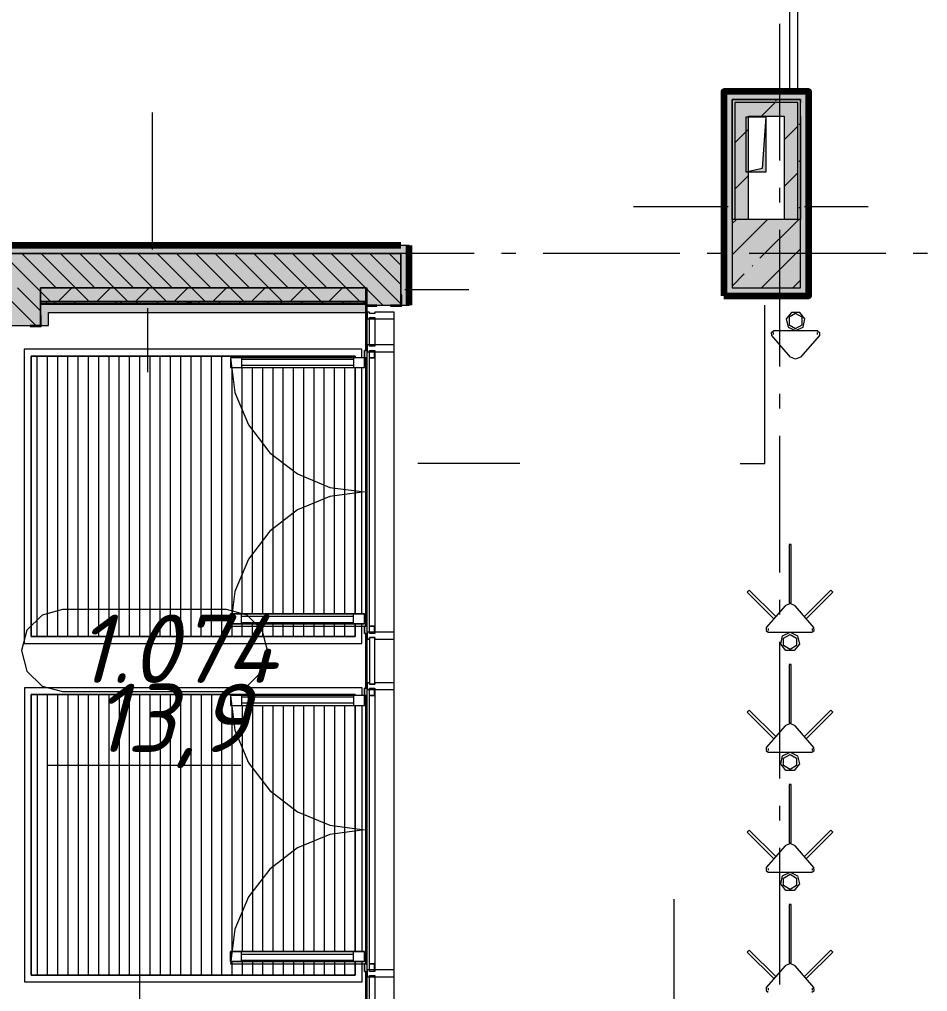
# Model space of a CAD drawing. Header units: millimetres. Extents: x -537608 to 253996, y -217170 to 186033.
# Drawn here: x -365889 to -359247, y -182995 to -175888 of the extents above; entities that cross this region are included whole.
import ezdxf

# ---------------------------------------------------------------- set-up
doc = ezdxf.new("R2010")
doc.units = ezdxf.units.MM
doc.layers.add('16) Лак 1.6м', color=160, linetype='Continuous', lineweight=90)
doc.layers.add('PDF _Геометрия', color=7, linetype='Continuous')
doc.layers.add('PDF _Текст', color=7, linetype='Continuous')
doc.layers.add('PDF _Сплошная заливка', color=7, linetype='Continuous', true_color=0xffffff)
doc.styles.add('PDF ISOCPEUR Italic', font='isocpeui.ttf')

msp = doc.modelspace()

# ---------------------------------------------------------------- hatches: boundary and pattern name
at = {"layer": 'PDF _Сплошная заливка', "true_color": 0x56bc34, "transparency": 33554559}
for points in [[(-360176.2013, -177849.6447), (-360116.2027, -177849.6447), (-360116.2027, -176414.6444), (-360176.2013, -176414.6444), (-360176.2013, -177349.6446)], [(-363349.2001, -177599.6436), (-363099.199, -177599.6436), (-363099.199, -177539.645), (-367726.2002, -177539.645), (-367726.2002, -177599.6436), (-363436.7393, -177599.6436)], [(-360176.2013, -177909.6453), (-360116.2027, -177909.6453), (-360116.2027, -177849.6447), (-360676.2034, -177849.6447), (-360676.2034, -177909.6453)], [(-363356.2016, -178029.6446), (-363356.2016, -177969.6439), (-365736.2069, -177969.6439), (-365736.2069, -178029.6446), (-363436.7393, -178029.6446)]]:
    msp.add_hatch(color=85, dxfattribs=at).paths.add_polyline_path(points)
at = {"layer": 'PDF _Сплошная заливка', "transparency": 33554559}
for points in [[(-360676.2034, -177349.6446), (-360656.1982, -177349.6446), (-360656.1982, -176474.645), (-360676.2034, -176474.645), (-360676.2034, -176804.7813)], [(-360196.1979, -176494.6438), (-360176.2013, -176494.6438), (-360176.2013, -176474.645), (-360656.1982, -176474.645), (-360656.1982, -176494.6438), (-360556.1977, -176494.6438)], [(-360576.203, -177349.6446), (-360556.1977, -177349.6446), (-360556.1977, -177002.1448), (-360576.203, -177002.1448), (-360556.1977, -176997.6537), (-360556.1977, -176494.6438), (-360656.1982, -176494.6438), (-360656.1982, -177349.6446)], [(-360296.1984, -176594.6443), (-360196.1979, -176594.6443), (-360196.1979, -176494.6438), (-360556.1977, -176494.6438), (-360556.1977, -176594.6443)], [(-360196.1979, -177349.6446), (-360176.2013, -177349.6446), (-360176.2013, -176494.6438), (-360196.1979, -176494.6438), (-360196.1979, -176804.7813)], [(-363436.7393, -177849.6447), (-363349.2001, -177849.6447), (-363349.2001, -177599.6436), (-367726.2002, -177599.6436), (-367726.2002, -177849.6447), (-365123.2779, -177849.6447)], [(-365986.1994, -178126.6438), (-365736.2069, -178126.6438), (-365736.2069, -177849.6447), (-365986.1994, -177849.6447), (-365986.1994, -177874.6405)], [(-363356.2016, -177949.6451), (-363356.2016, -177849.6447), (-365736.2069, -177849.6447), (-365736.2069, -177949.6451), (-363436.7393, -177949.6451)], [(-363356.2016, -177961.6435), (-363356.2016, -177949.6451), (-365736.2069, -177949.6451), (-365736.2069, -177961.6435), (-363436.7393, -177961.6435)]]:
    msp.add_hatch(color=256, dxfattribs=at).paths.add_polyline_path(points)

# ---------------------------------------------------------------- linework, layer by layer
at = {"layer": '16) Лак 1.6м'}
for p, q in [((-363099.199, -177539.645), (-367666.2017, -177539.645)), ((-363039.2005, -177977.6442), (-363039.2005, -177539.645))]:
    msp.add_line(p, q, dxfattribs=at)
msp.add_lwpolyline([(-360736.202, -177909.6453), (-360116.2027, -177909.6453), (-360116.2027, -176414.6444), (-360736.202, -176414.6444)], close=True, dxfattribs=at)
at = {"layer": 'PDF _Геометрия', "lineweight": 9}
for p, q in [((-360255.275, -174929.6185), (-360255.275, -176414.6444)), ((-360196.1979, -176414.6444), (-360196.1979, -174929.6185)), ((-360676.2034, -176414.6444), (-360736.202, -176414.6444)), ((-360736.202, -176414.6444), (-360736.202, -177909.6453)), ((-360176.2013, -176414.6444), (-360676.2034, -176414.6444)), ((-360116.2027, -176414.6444), (-360176.2013, -176414.6444)), ((-360116.2027, -177849.6447), (-360116.2027, -176414.6444)), ((-360656.1982, -176474.645), (-360676.2034, -176474.645)), ((-360676.2034, -176474.645), (-360676.2034, -177349.6446)), ((-360676.2034, -177349.6446), (-360676.2034, -176474.645)), ((-360676.2034, -176474.645), (-360176.2013, -176474.645)), ((-360556.1977, -176474.645), (-360656.1982, -176474.645)), ((-360556.1977, -176494.6438), (-360656.1982, -176494.6438)), ((-360656.1982, -176494.6438), (-360656.1982, -177349.6446)), ((-360176.2013, -176474.645), (-360556.1977, -176474.645)), ((-360196.1979, -176494.6438), (-360556.1977, -176494.6438)), ((-360461.2955, -176594.6443), (-360361.2951, -176494.6438)), ((-360196.1979, -176594.6443), (-360196.1979, -176494.6438)), ((-360176.2013, -176494.6438), (-360176.2013, -176474.645)), ((-360176.2013, -176474.645), (-360176.2013, -176494.6438)), ((-360176.2013, -176594.6443), (-360176.2013, -176494.6438)), ((-364915.1475, -177569.6443), (-364915.1475, -176569.6441)), ((-360556.1977, -176997.6537), (-360556.1977, -176594.6443)), ((-360556.1977, -176594.6443), (-360296.1984, -176594.6443)), ((-360296.1984, -176594.6443), (-360296.1984, -177349.6446)), ((-360196.1979, -177349.6446), (-360196.1979, -176594.6443)), ((-360176.2013, -176594.6443), (-360176.2013, -177349.6446)), ((-360176.2013, -177349.6446), (-360176.2013, -176594.6443)), ((-360296.1984, -176768.9626), (-360196.1979, -176668.9621)), ((-360656.1982, -176789.5513), (-360556.1977, -176689.5508)), ((-360556.1977, -177349.6446), (-360556.1977, -177002.1448)), ((-360296.1984, -177108.3737), (-360196.1979, -177008.3754)), ((-360656.1982, -177128.9624), (-360556.1977, -177028.9641)), ((-360706.1984, -177257.4723), (-361396.453, -177257.4723)), ((-360146.1977, -177255.061), (-359680.0485, -177255.061)), ((-360676.2034, -177608.8647), (-360416.9791, -177349.6446)), ((-360676.2034, -177380.7677), (-360645.0803, -177349.6446)), ((-360176.2013, -177349.6446), (-360676.2034, -177349.6446)), ((-360676.2034, -177349.6446), (-360676.2034, -177849.6447)), ((-360472.9128, -177633.6732), (-360188.8778, -177349.6446)), ((-360198.058, -177349.6446), (-360196.1979, -177347.7866)), ((-360176.2013, -177849.6447), (-360176.2013, -177349.6446)), ((-363039.2005, -177539.645), (-363099.199, -177539.645)), ((-360460.7788, -177849.6447), (-360176.2013, -177565.0628)), ((-363349.2001, -177599.6436), (-367726.2002, -177599.6436)), ((-367726.2002, -177599.6436), (-363349.2001, -177599.6436)), ((-365763.1791, -177849.6447), (-366013.1802, -177599.6436)), ((-365621.7558, -177849.6447), (-365871.7569, -177599.6436)), ((-365480.3325, -177849.6447), (-365730.3336, -177599.6436)), ((-365338.9093, -177849.6447), (-365588.9104, -177599.6436)), ((-365197.4946, -177849.6447), (-365447.4871, -177599.6436)), ((-365056.0712, -177849.6447), (-365306.0724, -177599.6436)), ((-364914.648, -177849.6447), (-365164.6491, -177599.6436)), ((-364773.2247, -177849.6447), (-365023.2258, -177599.6436)), ((-364631.8014, -177849.6447), (-364881.8025, -177599.6436)), ((-364490.3867, -177849.6447), (-364740.3878, -177599.6436)), ((-364348.9634, -177849.6447), (-364598.9645, -177599.6436)), ((-364207.5401, -177849.6447), (-364457.5413, -177599.6436)), ((-364066.1169, -177849.6447), (-364316.118, -177599.6436)), ((-363924.6935, -177849.6447), (-364174.6946, -177599.6436)), ((-363783.2788, -177849.6447), (-364033.28, -177599.6436)), ((-363641.8556, -177849.6447), (-363891.8567, -177599.6436)), ((-363500.4323, -177849.6447), (-363750.4334, -177599.6436)), ((-363359.009, -177849.6447), (-363609.0101, -177599.6436)), ((-363349.2001, -177718.0324), (-363467.5868, -177599.6436)), ((-363099.199, -177599.6436), (-363349.2001, -177599.6436)), ((-363349.2001, -177599.6436), (-363099.199, -177599.6436)), ((-363099.199, -177826.6124), (-363326.1721, -177599.6436)), ((-363099.199, -177685.189), (-363184.7489, -177599.6436)), ((-363099.199, -177977.6442), (-363099.199, -177599.6436)), ((-363099.199, -177599.6436), (-363099.199, -177977.6442)), ((-363099.199, -177968.0335), (-363349.2001, -177718.0324)), ((-360529.9317, -177690.6985), (-360525.1952, -177685.9577)), ((-360676.2034, -177836.9637), (-360586.9592, -177747.7238)), ((-360232.6862, -177849.6447), (-360176.2013, -177793.1619)), ((-365736.2069, -178018.038), (-365904.5938, -177849.6447)), ((-365736.2069, -177876.6169), (-365763.1791, -177849.6447)), ((-363356.2016, -177849.6447), (-365736.2069, -177849.6447)), ((-365736.2069, -177849.6447), (-365736.2069, -177949.6451)), ((-365736.2069, -178029.6446), (-365736.2069, -177849.6447)), ((-365736.2069, -177849.6447), (-363349.2001, -177849.6447)), ((-365663.1787, -177949.6451), (-365736.2069, -177876.6169)), ((-365606.3837, -177949.6451), (-365506.3919, -177849.6447)), ((-365380.3321, -177949.6451), (-365480.3325, -177849.6447)), ((-365323.5457, -177949.6451), (-365223.5453, -177849.6447)), ((-365097.4942, -177949.6451), (-365197.4946, -177849.6447)), ((-365040.6992, -177949.6451), (-364940.6987, -177849.6447)), ((-364814.6475, -177949.6451), (-364914.648, -177849.6447)), ((-364757.8612, -177949.6451), (-364657.8608, -177849.6447)), ((-364531.801, -177949.6451), (-364631.8014, -177849.6447)), ((-364475.0146, -177949.6451), (-364375.0142, -177849.6447)), ((-364248.963, -177949.6451), (-364348.9634, -177849.6447)), ((-364192.1767, -177949.6451), (-364092.1762, -177849.6447)), ((-363966.1164, -177949.6451), (-364066.1169, -177849.6447)), ((-363909.3301, -177949.6451), (-363809.3296, -177849.6447)), ((-363683.2784, -177949.6451), (-363783.2788, -177849.6447)), ((-363626.4921, -177949.6451), (-363526.4917, -177849.6447)), ((-363400.4319, -177949.6451), (-363500.4323, -177849.6447)), ((-363356.2016, -177949.6451), (-363356.2016, -177849.6447)), ((-363349.2001, -177849.6447), (-363349.2001, -177977.6442)), ((-363231.0115, -177977.6442), (-363349.2001, -177859.4535)), ((-363069.204, -177863.0812), (-362603.0549, -177863.0812)), ((-360676.2034, -177849.6447), (-360176.2013, -177849.6447)), ((-360116.2027, -177909.6453), (-360116.2027, -177849.6447)), ((-365769.0179, -178126.6438), (-365986.1994, -177909.4602)), ((-365736.2069, -177949.6451), (-365736.2069, -177961.6435)), ((-363356.2016, -177949.6451), (-365736.2069, -177949.6451)), ((-365641.2444, -177961.6435), (-365629.2395, -177949.6451)), ((-365490.2792, -177961.6435), (-365478.283, -177949.6451)), ((-365328.6268, -177950.7668), (-365327.5072, -177949.6451)), ((-365188.5469, -177961.6435), (-365176.542, -177949.6451)), ((-364886.8059, -177961.6435), (-364874.8097, -177949.6451)), ((-364736.0302, -177961.6435), (-364724.034, -177949.6451)), ((-364668.505, -177950.5946), (-364661.8567, -177949.7205)), ((-364657.5594, -177949.6451), (-364629.6915, -177953.9661)), ((-364629.6657, -177953.9726), (-364630.1652, -177949.6451)), ((-364585.0651, -177961.6435), (-364573.0688, -177949.6451)), ((-364434.298, -177961.6435), (-364422.2931, -177949.6451)), ((-364283.3327, -177961.6435), (-364271.3365, -177949.6451)), ((-364240.0756, -177951.079), (-364238.2068, -177949.6451)), ((-364071.5767, -177949.6451), (-364067.1502, -177952.6312)), ((-364067.1244, -177952.6312), (-364066.1255, -177949.6451)), ((-363981.5919, -177961.6435), (-363969.5956, -177949.6451)), ((-363830.8247, -177961.6435), (-363818.8199, -177949.6451)), ((-363679.8595, -177961.6435), (-363667.8633, -177949.6451)), ((-363529.0838, -177961.6435), (-363517.0875, -177949.6451)), ((-363474.3385, -177949.6451), (-363472.0563, -177951.0941)), ((-363378.1186, -177961.6435), (-363366.1224, -177949.6451)), ((-363356.2016, -177961.6435), (-363356.2016, -177949.6451)), ((-360736.202, -177909.6453), (-360676.2034, -177909.6453)), ((-360676.2034, -177909.6453), (-360116.2027, -177909.6453)), ((-365736.2069, -177961.6435), (-365736.2069, -177965.6437)), ((-363356.2016, -177961.6435), (-365736.2069, -177961.6435)), ((-365736.2069, -177965.6437), (-365736.2069, -177969.6439)), ((-363356.2016, -177965.6437), (-365736.2069, -177965.6437)), ((-365736.2069, -177969.6439), (-363356.2016, -177969.6439)), ((-363356.2016, -177969.6439), (-365736.2069, -177969.6439)), ((-365736.2069, -177969.6439), (-365736.2069, -178029.6446)), ((-365695.2147, -177957.8263), (-365688.5663, -177956.9522)), ((-365146.9518, -177956.5927), (-365141.6297, -177952.5107)), ((-365037.7712, -177961.6435), (-365026.8944, -177950.7668)), ((-364952.4711, -177999.6453), (-364952.4711, -178465.7945)), ((-364132.557, -177961.6435), (-364131.7389, -177960.8254)), ((-363554.17, -177961.6435), (-363548.8996, -177959.6219)), ((-363549.5541, -177961.6435), (-363548.8738, -177959.6219)), ((-363521.7896, -177956.4183), (-363516.8464, -177960.9481)), ((-363356.2016, -177965.6437), (-363356.2016, -177961.6435)), ((-363356.2016, -177969.6439), (-363356.2016, -177965.6437)), ((-363356.2016, -178029.6446), (-363356.2016, -177969.6439)), ((-363349.2001, -177977.6442), (-363099.199, -177977.6442)), ((-363099.199, -177977.6442), (-363039.2005, -177977.6442)), ((-360436.2007, -179133.7659), (-360436.2007, -177977.6442)), ((-365736.2069, -178126.6438), (-365736.2069, -178029.6446)), ((-365736.2069, -178029.6446), (-365736.2069, -178126.6438)), ((-365676.1997, -178126.6438), (-365676.1997, -178029.6446)), ((-365676.1997, -178029.6446), (-363356.2016, -178029.6446)), ((-363329.2035, -178027.6445), (-363346.2032, -178027.6445)), ((-363346.2032, -178027.6445), (-363346.2032, -178077.6447)), ((-363346.2032, -178267.6451), (-363346.2032, -178077.6447)), ((-363346.2032, -178077.6447), (-363329.2035, -178077.6447)), ((-363329.2035, -178037.645), (-363329.2035, -178027.6445)), ((-363289.2016, -178037.645), (-363329.2035, -178037.645)), ((-363329.2035, -178077.6447), (-363329.2035, -178067.6443)), ((-363329.2035, -178067.6443), (-363289.2016, -178067.6443)), ((-363329.2035, -178077.6447), (-363289.2016, -178077.6447)), ((-363329.2035, -178267.6451), (-363329.2035, -178077.6447)), ((-363149.1992, -178027.6445), (-363289.2016, -178027.6445)), ((-363289.2016, -178027.6445), (-363289.2016, -178037.645)), ((-363289.2016, -178067.6443), (-363289.2016, -178077.6447)), ((-363289.2016, -178077.6447), (-363289.2016, -178267.6451)), ((-363289.2016, -178077.6447), (-363149.1992, -178077.6447)), ((-363149.1992, -178077.6447), (-363149.1992, -178027.6445)), ((-363149.1992, -178267.6451), (-363149.1992, -178077.6447)), ((-360242.6845, -178030.2022), (-360280.5593, -178077.6942)), ((-360280.5593, -178077.6942), (-360267.0474, -178136.9134)), ((-360212.3192, -178038.2693), (-360259.9512, -178065.769)), ((-360259.9512, -178065.769), (-360259.9512, -178120.7706)), ((-360181.9453, -178030.2022), (-360242.6845, -178030.2022)), ((-360164.6873, -178065.769), (-360212.3192, -178038.2693)), ((-360144.0706, -178077.6942), (-360181.9453, -178030.2022)), ((-360164.6873, -178120.7706), (-360164.6873, -178065.769)), ((-360157.5911, -178136.9134), (-360144.0706, -178077.6942)), ((-365986.1994, -178126.6438), (-365736.2069, -178126.6438)), ((-365736.2069, -178126.6438), (-365676.1997, -178126.6438)), ((-360388.1984, -178176.4029), (-360371.3365, -178163.2699)), ((-360371.3365, -178163.2699), (-360212.3192, -178163.2699)), ((-360267.0474, -178136.9134), (-360212.3192, -178163.2699)), ((-360259.9512, -178120.7706), (-360212.3192, -178148.2703)), ((-360212.3192, -178148.2703), (-360164.6873, -178120.7706)), ((-360212.3192, -178163.2699), (-360157.5911, -178136.9134)), ((-360212.3192, -178163.2699), (-360053.2933, -178163.2699)), ((-360053.2933, -178163.2699), (-360036.4314, -178176.4029)), ((-360386.6741, -178197.7236), (-360388.1984, -178176.4029)), ((-360248.7386, -178356.4028), (-360386.6741, -178197.7236)), ((-360372.8866, -178191.7557), (-360372.8866, -178177.3007)), ((-360037.9557, -178197.7236), (-360175.4865, -178355.927)), ((-360051.7433, -178191.7557), (-360051.7433, -178177.3007)), ((-360036.4314, -178176.4029), (-360037.9557, -178197.7236)), ((-363329.2035, -178267.6451), (-363346.2032, -178267.6451)), ((-363346.2032, -178267.6451), (-363346.2032, -178317.6453)), ((-363329.2035, -178277.6456), (-363329.2035, -178267.6451)), ((-363289.2016, -178267.6451), (-363329.2035, -178267.6451)), ((-363289.2016, -178277.6456), (-363329.2035, -178277.6456)), ((-363149.1992, -178267.6451), (-363289.2016, -178267.6451)), ((-363289.2016, -178267.6451), (-363289.2016, -178277.6456)), ((-363149.1992, -178317.6453), (-363149.1992, -178267.6451)), ((-363365.2009, -178361.6453), (-364346.199, -178361.6453)), ((-364346.199, -178361.6453), (-364346.199, -178433.6444)), ((-363365.2009, -178361.6453), (-364346.199, -178361.6453)), ((-364346.199, -178361.6453), (-364346.199, -178433.6444)), ((-363365.2009, -178361.6453), (-364346.199, -178361.6453)), ((-364346.199, -178361.6453), (-364312.7766, -178615.5454)), ((-364266.2038, -178361.6453), (-364266.2038, -178433.6444)), ((-364266.2038, -178371.6458), (-363445.2047, -178371.6458)), ((-363445.2047, -178361.6453), (-363445.2047, -178433.6444)), ((-363365.2009, -178361.6453), (-363365.2009, -178307.6449)), ((-363365.2009, -178307.6449), (-363346.2032, -178307.6449)), ((-363346.2032, -178307.6449), (-363365.2009, -178307.6449)), ((-363365.2009, -178307.6449), (-363365.2009, -178361.6453)), ((-363365.2009, -178433.6444), (-363365.2009, -178361.6453)), ((-363365.2009, -178433.6444), (-363365.2009, -178361.6453)), ((-363365.2009, -178361.6453), (-363346.2032, -178361.6453)), ((-363346.2032, -178361.6453), (-363365.2009, -178361.6453)), ((-363346.2032, -180367.6458), (-363346.2032, -178317.6453)), ((-363346.2032, -178317.6453), (-363329.2035, -178317.6453)), ((-363329.2035, -178317.6453), (-363329.2035, -178307.6449)), ((-363329.2035, -178307.6449), (-363289.2016, -178307.6449)), ((-363329.2035, -178317.6453), (-363289.2016, -178317.6453)), ((-363329.2035, -180367.6458), (-363329.2035, -178317.6453)), ((-363293.2061, -178361.6453), (-363329.2035, -178361.6453)), ((-363329.2035, -178361.6453), (-363293.2061, -178361.6453)), ((-363293.2061, -178307.6449), (-363293.2061, -178361.6453)), ((-363293.2061, -178361.6453), (-363293.2061, -178307.6449)), ((-363289.2016, -178307.6449), (-363289.2016, -178317.6453)), ((-363289.2016, -178317.6453), (-363289.2016, -180367.6458)), ((-363289.2016, -178317.6453), (-363149.1992, -178317.6453)), ((-363149.1992, -180367.6458), (-363149.1992, -178317.6453)), ((-360212.0006, -178372.8579), (-360248.7386, -178356.4028)), ((-360175.4865, -178355.927), (-360212.0006, -178372.8579)), ((-364346.199, -178433.6444), (-363365.2009, -178433.6444)), ((-364346.199, -178433.6444), (-363365.2009, -178433.6444)), ((-364266.2038, -178415.6457), (-363445.2047, -178415.6457)), ((-364312.7766, -178615.5454), (-364214.774, -178852.1443)), ((-364214.774, -178852.1443), (-364058.8743, -179055.3166)), ((-364058.8743, -179055.3166), (-363855.7043, -179211.2163)), ((-362227.9068, -179133.7659), (-362976.205, -179133.7659)), ((-360616.2049, -179133.7659), (-360436.2007, -179133.7659)), ((-363855.7043, -179211.2163), (-363619.1032, -179309.2188)), ((-363619.1032, -179309.2188), (-363365.2009, -179342.6456)), ((-363365.2009, -179342.6456), (-363619.1032, -179376.0724)), ((-363619.1032, -179376.0724), (-363855.7043, -179474.0749)), ((-363855.7043, -179474.0749), (-364058.8743, -179629.9724)), ((-364058.8743, -179629.9724), (-364214.774, -179833.1447)), ((-360259.8134, -179726.6444), (-360259.8134, -180153.6464)), ((-360244.8202, -179726.6444), (-360259.8134, -179726.6444)), ((-360244.8202, -180153.6464), (-360244.8202, -179726.6444)), ((-364214.774, -179833.1447), (-364312.7766, -180069.7436)), ((-364312.7766, -180069.7436), (-364346.199, -180323.6459)), ((-360565.3349, -180074.7363), (-360550.9446, -180060.3416)), ((-360370.5011, -180269.5722), (-360565.3349, -180074.7363)), ((-360550.9446, -180060.3416), (-360357.1097, -180254.1701)), ((-359953.6891, -180060.3416), (-360147.5153, -180254.1701)), ((-360134.1325, -180269.5722), (-359939.2987, -180074.7363)), ((-359939.2987, -180074.7363), (-359953.6891, -180060.3416)), ((-360288.7405, -180175.5118), (-360426.676, -180334.1932)), ((-360252.0025, -180159.0568), (-360288.7405, -180175.5118)), ((-360259.8134, -180153.6464), (-360244.8202, -180153.6464)), ((-360215.4798, -180175.9876), (-360252.0025, -180159.0568)), ((-360077.9576, -180334.1932), (-360215.4798, -180175.9876)), ((-364346.199, -180305.645), (-364346.199, -180233.6459)), ((-364346.199, -180233.6459), (-363365.2009, -180233.6459)), ((-363365.2009, -180233.6459), (-364346.199, -180233.6459)), ((-364346.199, -180233.6459), (-364346.199, -180305.645)), ((-364266.2038, -180305.645), (-364266.2038, -180233.6459)), ((-364266.2038, -180251.6446), (-363445.2047, -180251.6446)), ((-363445.2047, -180305.645), (-363445.2047, -180233.6459)), ((-363365.2009, -180233.6459), (-363365.2009, -180305.645)), ((-363365.2009, -180305.645), (-363365.2009, -180233.6459)), ((-363365.2009, -180305.645), (-364346.199, -180305.645)), ((-364346.199, -180305.645), (-363365.2009, -180305.645)), ((-364346.199, -180323.6459), (-363365.2009, -180323.6459)), ((-364266.2038, -180295.6445), (-363445.2047, -180295.6445)), ((-363365.2009, -180323.6459), (-363365.2009, -180377.6463)), ((-363365.2009, -180377.6463), (-363365.2009, -180323.6459)), ((-363365.2009, -180323.6459), (-363346.2032, -180323.6459)), ((-363346.2032, -180323.6459), (-363365.2009, -180323.6459)), ((-363329.2035, -180323.6459), (-363293.2061, -180323.6459)), ((-363293.2061, -180323.6459), (-363329.2035, -180323.6459)), ((-363293.2061, -180323.6459), (-363293.2061, -180377.6463)), ((-363293.2061, -180377.6463), (-363293.2061, -180323.6459)), ((-360426.676, -180334.1932), (-360428.2003, -180355.5117)), ((-360428.2003, -180355.5117), (-360411.3384, -180368.6448)), ((-360412.8885, -180340.1591), (-360412.8885, -180354.6161)), ((-360093.2953, -180368.6448), (-360076.4333, -180355.5117)), ((-360091.7451, -180340.1591), (-360091.7451, -180354.6161)), ((-360076.4333, -180355.5117), (-360077.9576, -180334.1932)), ((-363365.2009, -180377.6463), (-363346.2032, -180377.6463)), ((-363346.2032, -180377.6463), (-363365.2009, -180377.6463)), ((-363329.2035, -180367.6458), (-363346.2032, -180367.6458)), ((-363346.2032, -180367.6458), (-363346.2032, -180417.646)), ((-363346.2032, -180417.646), (-363329.2035, -180417.646)), ((-363346.2032, -180737.0368), (-363346.2032, -180417.646)), ((-363329.2035, -180377.6463), (-363329.2035, -180367.6458)), ((-363289.2016, -180367.6458), (-363329.2035, -180367.6458)), ((-363289.2016, -180377.6463), (-363329.2035, -180377.6463)), ((-363329.2035, -180417.646), (-363329.2035, -180407.6456)), ((-363329.2035, -180407.6456), (-363289.2016, -180407.6456)), ((-363149.1992, -180367.6458), (-363289.2016, -180367.6458)), ((-363289.2016, -180367.6458), (-363289.2016, -180377.6463)), ((-363289.2016, -180407.6456), (-363289.2016, -180417.646)), ((-363289.2016, -180417.646), (-363149.1992, -180417.646)), ((-363149.1992, -180417.646), (-363149.1992, -180367.6458)), ((-363149.1992, -180737.0368), (-363149.1992, -180417.646)), ((-360411.3384, -180368.6448), (-360252.3125, -180368.6448)), ((-360320.5612, -180454.2226), (-360307.0406, -180395.0013)), ((-360307.0406, -180395.0013), (-360252.3125, -180368.6448)), ((-360299.9445, -180411.1462), (-360252.3125, -180383.6444)), ((-360299.9445, -180466.1456), (-360299.9445, -180411.1462)), ((-360252.3125, -180368.6448), (-360197.5844, -180395.0013)), ((-360252.3125, -180368.6448), (-360093.2953, -180368.6448)), ((-360252.3125, -180383.6444), (-360204.6892, -180411.1462)), ((-360204.6892, -180411.1462), (-360204.6892, -180466.1456)), ((-360197.5844, -180395.0013), (-360184.0724, -180454.2226)), ((-360282.6864, -180501.7125), (-360320.5612, -180454.2226)), ((-360252.3125, -180493.6453), (-360299.9445, -180466.1456)), ((-360221.9472, -180501.7125), (-360282.6864, -180501.7125)), ((-360204.6892, -180466.1456), (-360252.3125, -180493.6453)), ((-360184.0724, -180454.2226), (-360221.9472, -180501.7125)), ((-360259.8134, -180603.6463), (-360259.8134, -181030.6461)), ((-360244.8202, -180603.6463), (-360259.8134, -180603.6463)), ((-360244.8202, -181030.6461), (-360244.8202, -180603.6463)), ((-363365.2009, -180831.037), (-363365.2009, -180777.0366)), ((-363365.2009, -180777.0366), (-363346.2032, -180777.0366)), ((-363346.2032, -180777.0366), (-363365.2009, -180777.0366)), ((-363365.2009, -180777.0366), (-363365.2009, -180831.037)), ((-363329.2035, -180737.0368), (-363346.2032, -180737.0368)), ((-363346.2032, -180737.0368), (-363346.2032, -180787.0371)), ((-363346.2032, -182837.0375), (-363346.2032, -180787.0371)), ((-363346.2032, -180787.0371), (-363329.2035, -180787.0371)), ((-363329.2035, -180747.0352), (-363329.2035, -180737.0368)), ((-363289.2016, -180747.0352), (-363329.2035, -180747.0352)), ((-363329.2035, -180787.0371), (-363329.2035, -180777.0366)), ((-363329.2035, -180777.0366), (-363289.2016, -180777.0366)), ((-363329.2035, -180787.0371), (-363289.2016, -180787.0371)), ((-363329.2035, -182837.0375), (-363329.2035, -180787.0371)), ((-363293.2061, -180777.0366), (-363293.2061, -180831.037)), ((-363293.2061, -180831.037), (-363293.2061, -180777.0366)), ((-363149.1992, -180737.0368), (-363289.2016, -180737.0368)), ((-363289.2016, -180737.0368), (-363289.2016, -180747.0352)), ((-363289.2016, -180777.0366), (-363289.2016, -180787.0371)), ((-363289.2016, -180787.0371), (-363289.2016, -182837.0375)), ((-363289.2016, -180787.0371), (-363149.1992, -180787.0371)), ((-363149.1992, -180787.0371), (-363149.1992, -180737.0368)), ((-363149.1992, -182837.0375), (-363149.1992, -180787.0371)), ((-363365.2009, -180831.037), (-364346.199, -180831.037)), ((-364346.199, -180831.037), (-364346.199, -180903.0361)), ((-363365.2009, -180831.037), (-364346.199, -180831.037)), ((-364346.199, -180831.037), (-364346.199, -180903.0361)), ((-363365.2009, -180831.037), (-364346.199, -180831.037)), ((-364346.199, -180831.037), (-364312.7766, -181084.9371)), ((-364266.2038, -180831.037), (-364266.2038, -180903.0361)), ((-364266.2038, -180841.0353), (-363445.2047, -180841.0353)), ((-363445.2047, -180831.037), (-363445.2047, -180903.0361)), ((-363365.2009, -180903.0361), (-363365.2009, -180831.037)), ((-363365.2009, -180903.0361), (-363365.2009, -180831.037)), ((-363365.2009, -180831.037), (-363346.2032, -180831.037)), ((-363346.2032, -180831.037), (-363365.2009, -180831.037)), ((-363293.2061, -180831.037), (-363329.2035, -180831.037)), ((-363329.2035, -180831.037), (-363293.2061, -180831.037)), ((-364346.199, -180903.0361), (-363365.2009, -180903.0361)), ((-364346.199, -180903.0361), (-363365.2009, -180903.0361)), ((-364266.2038, -180885.0353), (-363445.2047, -180885.0353)), ((-360565.3349, -180951.736), (-360550.9446, -180937.3413)), ((-360370.5011, -181146.5719), (-360565.3349, -180951.736)), ((-360550.9446, -180937.3413), (-360357.1097, -181131.1696)), ((-359953.6891, -180937.3413), (-360147.5153, -181131.1696)), ((-360134.1325, -181146.5719), (-359939.2987, -180951.736)), ((-359939.2987, -180951.736), (-359953.6891, -180937.3413)), ((-360288.7405, -181052.5115), (-360426.676, -181211.1928)), ((-360252.0025, -181036.0586), (-360288.7405, -181052.5115)), ((-360259.8134, -181030.6461), (-360244.8202, -181030.6461)), ((-360215.4798, -181052.9873), (-360252.0025, -181036.0586)), ((-360077.9576, -181211.1928), (-360215.4798, -181052.9873)), ((-364312.7766, -181084.9371), (-364214.774, -181321.5361)), ((-360426.676, -181211.1928), (-360428.2003, -181232.5136)), ((-360412.8885, -181217.1587), (-360412.8885, -181231.6158)), ((-360091.7451, -181217.1587), (-360091.7451, -181231.6158)), ((-360076.4333, -181232.5136), (-360077.9576, -181211.1928)), ((-360428.2003, -181232.5136), (-360411.3384, -181245.6466)), ((-360411.3384, -181245.6466), (-360252.3125, -181245.6466)), ((-360320.5612, -181331.2223), (-360307.0406, -181272.0009)), ((-360307.0406, -181272.0009), (-360252.3125, -181245.6466)), ((-360299.9445, -181288.1459), (-360252.3125, -181260.6462)), ((-360299.9445, -181343.1453), (-360299.9445, -181288.1459)), ((-360252.3125, -181245.6466), (-360197.5844, -181272.0009)), ((-360252.3125, -181245.6466), (-360093.2953, -181245.6466)), ((-360252.3125, -181260.6462), (-360204.6892, -181288.1459)), ((-360204.6892, -181288.1459), (-360204.6892, -181343.1453)), ((-360197.5844, -181272.0009), (-360184.0724, -181331.2223)), ((-360093.2953, -181245.6466), (-360076.4333, -181232.5136)), ((-364214.774, -181321.5361), (-364058.8743, -181524.7083)), ((-360282.6864, -181378.7143), (-360320.5612, -181331.2223)), ((-360252.3125, -181370.645), (-360299.9445, -181343.1453)), ((-360204.6892, -181343.1453), (-360252.3125, -181370.645)), ((-360184.0724, -181331.2223), (-360221.9472, -181378.7143)), ((-360221.9472, -181378.7143), (-360282.6864, -181378.7143)), ((-360259.8134, -181480.6459), (-360259.8134, -181907.6457)), ((-360244.8202, -181480.6459), (-360259.8134, -181480.6459)), ((-360244.8202, -181907.6457), (-360244.8202, -181480.6459)), ((-364058.8743, -181524.7083), (-363855.7043, -181680.608)), ((-363855.7043, -181680.608), (-363619.1032, -181778.6106)), ((-363619.1032, -181778.6106), (-363365.2009, -181812.0373)), ((-363619.1032, -181845.4641), (-363855.7043, -181943.4666)), ((-363365.2009, -181812.0373), (-363619.1032, -181845.4641)), ((-360565.3349, -181828.7378), (-360550.9446, -181814.3431)), ((-360370.5011, -182023.5716), (-360565.3349, -181828.7378)), ((-360550.9446, -181814.3431), (-360357.1097, -182008.1715)), ((-359953.6891, -181814.3431), (-360147.5153, -182008.1715)), ((-360134.1325, -182023.5716), (-359939.2987, -181828.7378)), ((-359939.2987, -181828.7378), (-359953.6891, -181814.3431)), ((-360288.7405, -181929.5133), (-360426.676, -182088.1925)), ((-360252.0025, -181913.0582), (-360288.7405, -181929.5133)), ((-360259.8134, -181907.6457), (-360244.8202, -181907.6457)), ((-360215.4798, -181929.9891), (-360252.0025, -181913.0582)), ((-360077.9576, -182088.1925), (-360215.4798, -181929.9891)), ((-363855.7043, -181943.4666), (-364058.8743, -182099.3642)), ((-364058.8743, -182099.3642), (-364214.774, -182302.5364)), ((-360426.676, -182088.1925), (-360428.2003, -182109.5132)), ((-360428.2003, -182109.5132), (-360411.3384, -182122.6463)), ((-360412.8885, -182094.1605), (-360412.8885, -182108.6154)), ((-360411.3384, -182122.6463), (-360252.3125, -182122.6463)), ((-360307.0406, -182149.0027), (-360252.3125, -182122.6463)), ((-360299.9445, -182165.1456), (-360252.3125, -182137.6459)), ((-360252.3125, -182122.6463), (-360197.5844, -182149.0027)), ((-360252.3125, -182122.6463), (-360093.2953, -182122.6463)), ((-360252.3125, -182137.6459), (-360204.6892, -182165.1456)), ((-360093.2953, -182122.6463), (-360076.4333, -182109.5132)), ((-360091.7451, -182094.1605), (-360091.7451, -182108.6154)), ((-360076.4333, -182109.5132), (-360077.9576, -182088.1925)), ((-365007.647, -183199.6468), (-365007.647, -182199.6467)), ((-360320.5612, -182208.2219), (-360307.0406, -182149.0027)), ((-360282.6864, -182255.7139), (-360320.5612, -182208.2219)), ((-360299.9445, -182220.1471), (-360299.9445, -182165.1456)), ((-360184.0724, -182208.2219), (-360221.9472, -182255.7139)), ((-360204.6892, -182165.1456), (-360204.6892, -182220.1471)), ((-360197.5844, -182149.0027), (-360184.0724, -182208.2219)), ((-360252.3125, -182247.6468), (-360299.9445, -182220.1471)), ((-360221.9472, -182255.7139), (-360282.6864, -182255.7139)), ((-360204.6892, -182220.1471), (-360252.3125, -182247.6468)), ((-364214.774, -182302.5364), (-364312.7766, -182539.1353)), ((-361100.1892, -183319.646), (-361100.1892, -182319.6459)), ((-360259.8134, -182357.6456), (-360259.8134, -182784.6454)), ((-360244.8202, -182357.6456), (-360259.8134, -182357.6456)), ((-360244.8202, -182784.6454), (-360244.8202, -182357.6456)), ((-364312.7766, -182539.1353), (-364346.199, -182793.0376)), ((-364346.199, -182775.0368), (-364346.199, -182703.0376)), ((-364346.199, -182703.0376), (-363365.2009, -182703.0376)), ((-363365.2009, -182703.0376), (-364346.199, -182703.0376)), ((-364346.199, -182703.0376), (-364346.199, -182775.0368)), ((-364266.2038, -182775.0368), (-364266.2038, -182703.0376)), ((-363445.2047, -182775.0368), (-363445.2047, -182703.0376)), ((-363365.2009, -182703.0376), (-363365.2009, -182775.0368)), ((-363365.2009, -182775.0368), (-363365.2009, -182703.0376)), ((-360565.3349, -182705.7374), (-360550.9446, -182691.3428)), ((-360370.5011, -182900.5734), (-360565.3349, -182705.7374)), ((-360550.9446, -182691.3428), (-360357.1097, -182885.1712)), ((-359953.6891, -182691.3428), (-360147.5153, -182885.1712)), ((-360134.1325, -182900.5734), (-359939.2987, -182705.7374)), ((-359939.2987, -182705.7374), (-359953.6891, -182691.3428)), ((-363365.2009, -182775.0368), (-364346.199, -182775.0368)), ((-364346.199, -182775.0368), (-363365.2009, -182775.0368)), ((-364266.2038, -182721.0363), (-363445.2047, -182721.0363)), ((-364266.2038, -182765.0363), (-363445.2047, -182765.0363)), ((-364346.199, -182793.0376), (-363365.2009, -182793.0376)), ((-363365.2009, -182793.0376), (-363365.2009, -182847.038)), ((-363365.2009, -182847.038), (-363365.2009, -182793.0376)), ((-363365.2009, -182793.0376), (-363346.2032, -182793.0376)), ((-363346.2032, -182793.0376), (-363365.2009, -182793.0376)), ((-363365.2009, -182847.038), (-363346.2032, -182847.038)), ((-363346.2032, -182847.038), (-363365.2009, -182847.038)), ((-363329.2035, -182837.0375), (-363346.2032, -182837.0375)), ((-363346.2032, -182837.0375), (-363346.2032, -182887.0377)), ((-363329.2035, -182793.0376), (-363293.2061, -182793.0376)), ((-363293.2061, -182793.0376), (-363329.2035, -182793.0376)), ((-363329.2035, -182847.038), (-363329.2035, -182837.0375)), ((-363289.2016, -182837.0375), (-363329.2035, -182837.0375)), ((-363289.2016, -182847.038), (-363329.2035, -182847.038)), ((-363293.2061, -182793.0376), (-363293.2061, -182847.038)), ((-363293.2061, -182847.038), (-363293.2061, -182793.0376)), ((-363149.1992, -182837.0375), (-363289.2016, -182837.0375)), ((-363289.2016, -182837.0375), (-363289.2016, -182847.038)), ((-363149.1992, -182887.0377), (-363149.1992, -182837.0375)), ((-360288.7405, -182806.5129), (-360426.676, -182965.1944)), ((-360252.0025, -182790.0579), (-360288.7405, -182806.5129)), ((-360259.8134, -182784.6454), (-360244.8202, -182784.6454)), ((-360215.4798, -182806.9887), (-360252.0025, -182790.0579)), ((-360077.9576, -182965.1944), (-360215.4798, -182806.9887)), ((-363346.2032, -182887.0377), (-363329.2035, -182887.0377)), ((-363346.2032, -183117.6472), (-363346.2032, -182887.0377)), ((-363329.2035, -182887.0377), (-363329.2035, -182877.0373)), ((-363329.2035, -182877.0373), (-363289.2016, -182877.0373)), ((-363329.2035, -182887.0377), (-363289.2016, -182887.0377)), ((-363329.2035, -183117.6472), (-363329.2035, -182887.0377)), ((-363289.2016, -182877.0373), (-363289.2016, -182887.0377)), ((-363289.2016, -182887.0377), (-363149.1992, -182887.0377)), ((-363289.2016, -182887.0377), (-363289.2016, -183117.6472)), ((-363149.1992, -183117.6472), (-363149.1992, -182887.0377)), ((-360426.676, -182965.1944), (-360428.2003, -182986.5129)), ((-360428.2003, -182986.5129), (-360411.3384, -182999.6459)), ((-360412.8885, -182971.1602), (-360412.8885, -182985.6172)), ((-360093.2953, -182999.6459), (-360076.4333, -182986.5129)), ((-360091.7451, -182971.1602), (-360091.7451, -182985.6172)), ((-360076.4333, -182986.5129), (-360077.9576, -182965.1944))]:
    msp.add_line(p, q, dxfattribs=at)
at = {"layer": 'PDF _Геометрия', "color": 253, "lineweight": 9, "true_color": 0xaaaaaa}
for p, q in [((-360326.2019, -176920.0677), (-360326.2019, -175920.0665)), ((-360426.2024, -176602.143), (-360576.203, -176602.143)), ((-360576.203, -176602.143), (-360576.203, -177002.1448)), ((-360453.6999, -176974.6451), (-360426.2024, -176602.143)), ((-360426.2024, -177002.1448), (-360426.2024, -176602.143)), ((-360576.203, -177002.1448), (-360453.6999, -176974.6451)), ((-360576.203, -177002.1448), (-360426.2024, -177002.1448)), ((-360326.2019, -177225.9014), (-360326.2019, -177120.0686)), ((-360326.2019, -178425.9023), (-360326.2019, -177425.9001)), ((-365575.6998, -177599.6436), (-366575.6957, -177599.6436)), ((-365269.8683, -177599.6436), (-365375.6989, -177599.6436)), ((-364069.863, -177599.6436), (-365069.8674, -177599.6436)), ((-363764.0314, -177599.6436), (-363869.8621, -177599.6436)), ((-362564.0262, -177599.6436), (-363564.0305, -177599.6436)), ((-362258.1946, -177599.6436), (-362364.0339, -177599.6436)), ((-361058.1979, -177599.6436), (-362058.1938, -177599.6436)), ((-360752.3664, -177599.6436), (-360858.197, -177599.6436)), ((-359552.361, -177599.6436), (-360552.3655, -177599.6436)), ((-359246.5295, -177599.6436), (-359352.3602, -177599.6436)), ((-363384.2072, -178299.2785), (-365854.2061, -178299.2785)), ((-365854.2061, -178299.2785), (-365854.2061, -180449.2794)), ((-363384.2072, -178361.6453), (-363384.2072, -178299.2785)), ((-365804.2059, -180399.2791), (-365804.2059, -178349.2787)), ((-365804.2059, -178349.2787), (-363434.1988, -178349.2787)), ((-363434.1988, -178349.2787), (-365804.2059, -178349.2787)), ((-365804.2059, -178349.2787), (-365804.2059, -180399.2791)), ((-365759.2005, -180399.2791), (-365759.2005, -178349.2787)), ((-365684.2001, -180399.2791), (-365684.2001, -178349.2787)), ((-365609.1998, -180399.2791), (-365609.1998, -178349.2787)), ((-365534.1995, -180399.2791), (-365534.1995, -178349.2787)), ((-365459.2078, -180399.2791), (-365459.2078, -178349.2787)), ((-365384.2074, -180399.2791), (-365384.2074, -178349.2787)), ((-365309.2071, -180399.2791), (-365309.2071, -178349.2787)), ((-365234.2068, -180399.2791), (-365234.2068, -178349.2787)), ((-365159.2064, -180399.2791), (-365159.2064, -178349.2787)), ((-365084.2061, -180399.2791), (-365084.2061, -178349.2787)), ((-365009.2058, -180399.2791), (-365009.2058, -178349.2787)), ((-364934.2054, -180399.2791), (-364934.2054, -178349.2787)), ((-364859.2051, -180399.2791), (-364859.2051, -178349.2787)), ((-364784.2048, -180399.2791), (-364784.2048, -178349.2787)), ((-364709.2044, -180399.2791), (-364709.2044, -178349.2787)), ((-364634.2041, -180399.2791), (-364634.2041, -178349.2787)), ((-364559.2038, -180399.2791), (-364559.2038, -178349.2787)), ((-364484.2034, -180399.2791), (-364484.2034, -178349.2787)), ((-364409.2031, -180399.2791), (-364409.2031, -178349.2787)), ((-364334.2028, -178361.6453), (-364334.2028, -178349.2787)), ((-364259.2024, -178361.6453), (-364259.2024, -178349.2787)), ((-364184.2021, -178361.6453), (-364184.2021, -178349.2787)), ((-364109.2017, -178361.6453), (-364109.2017, -178349.2787)), ((-364034.2014, -178361.6453), (-364034.2014, -178349.2787)), ((-363959.2011, -178361.6453), (-363959.2011, -178349.2787)), ((-363884.2007, -178361.6453), (-363884.2007, -178349.2787)), ((-363809.2004, -178361.6453), (-363809.2004, -178349.2787)), ((-363734.2001, -178361.6453), (-363734.2001, -178349.2787)), ((-363659.1998, -178361.6453), (-363659.1998, -178349.2787)), ((-363584.1994, -178361.6453), (-363584.1994, -178349.2787)), ((-363509.1991, -178361.6453), (-363509.1991, -178349.2787)), ((-363434.1988, -178349.2787), (-363434.1988, -178361.6453)), ((-363434.1988, -178361.6453), (-363434.1988, -178349.2787)), ((-363434.1988, -178361.6453), (-363434.1988, -178349.2787)), ((-364334.2028, -180233.6459), (-364334.2028, -178433.6444)), ((-364259.2024, -180233.6459), (-364259.2024, -178433.6444)), ((-364184.2021, -180233.6459), (-364184.2021, -178433.6444)), ((-364109.2017, -180233.6459), (-364109.2017, -178433.6444)), ((-364034.2014, -180233.6459), (-364034.2014, -178433.6444)), ((-363959.2011, -180233.6459), (-363959.2011, -178433.6444)), ((-363884.2007, -180233.6459), (-363884.2007, -178433.6444)), ((-363809.2004, -180233.6459), (-363809.2004, -178433.6444)), ((-363734.2001, -180233.6459), (-363734.2001, -178433.6444)), ((-363659.1998, -180233.6459), (-363659.1998, -178433.6444)), ((-363584.1994, -180233.6459), (-363584.1994, -178433.6444)), ((-363509.1991, -180233.6459), (-363509.1991, -178433.6444)), ((-363434.1988, -178433.6444), (-363434.1988, -180233.6459)), ((-363434.1988, -180233.6459), (-363434.1988, -178433.6444)), ((-363434.1988, -180233.6459), (-363434.1988, -178433.6444)), ((-363384.2072, -180233.6459), (-363384.2072, -178433.6444)), ((-360326.2019, -178731.7339), (-360326.2019, -178625.9011)), ((-360326.2019, -179931.7349), (-360326.2019, -178931.7348)), ((-360326.2019, -180237.5686), (-360326.2019, -180131.7358)), ((-365574.3478, -180201.9436), (-365724.3485, -180242.135)), ((-364374.351, -180201.9436), (-365574.3478, -180201.9436)), ((-364224.3504, -180242.135), (-364374.351, -180201.9436)), ((-365724.3485, -180242.135), (-365834.1577, -180351.9443)), ((-364114.5411, -180351.9443), (-364224.3504, -180242.135)), ((-365834.1577, -180351.9443), (-365874.3491, -180501.9428)), ((-364334.2028, -180399.2791), (-364334.2028, -180305.645)), ((-364259.2024, -180399.2791), (-364259.2024, -180305.645)), ((-364184.2021, -180399.2791), (-364184.2021, -180305.645)), ((-364074.3497, -180501.9428), (-364114.5411, -180351.9443)), ((-364109.2017, -180399.2791), (-364109.2017, -180305.645)), ((-364034.2014, -180399.2791), (-364034.2014, -180305.645)), ((-363959.2011, -180399.2791), (-363959.2011, -180305.645)), ((-363884.2007, -180399.2791), (-363884.2007, -180305.645)), ((-363809.2004, -180399.2791), (-363809.2004, -180305.645)), ((-363734.2001, -180399.2791), (-363734.2001, -180305.645)), ((-363659.1998, -180399.2791), (-363659.1998, -180305.645)), ((-363584.1994, -180399.2791), (-363584.1994, -180305.645)), ((-363509.1991, -180399.2791), (-363509.1991, -180305.645)), ((-363434.1988, -180399.2791), (-363434.1988, -180305.645)), ((-363434.1988, -180305.645), (-363434.1988, -180399.2791)), ((-363434.1988, -180399.2791), (-363434.1988, -180305.645)), ((-363384.2072, -180449.2794), (-363384.2072, -180305.645)), ((-363434.1988, -180399.2791), (-365804.2059, -180399.2791)), ((-365804.2059, -180399.2791), (-363434.1988, -180399.2791)), ((-360326.2019, -181437.5696), (-360326.2019, -180437.5694)), ((-365874.3491, -180501.9428), (-365834.1577, -180651.9435)), ((-365854.2061, -180449.2794), (-363384.2072, -180449.2794)), ((-364114.5411, -180651.9435), (-364074.3497, -180501.9428)), ((-365834.1577, -180651.9435), (-365724.3485, -180761.7506)), ((-364224.3504, -180761.7506), (-364114.5411, -180651.9435)), ((-363383.1996, -180774.1236), (-365853.2071, -180774.1236)), ((-365853.2071, -180774.1236), (-365853.2071, -182924.1245)), ((-365724.3485, -180761.7506), (-365574.3478, -180801.9441)), ((-364374.351, -180801.9441), (-364224.3504, -180761.7506)), ((-363383.1996, -180831.037), (-363383.1996, -180774.1236)), ((-365803.2068, -182874.1243), (-365803.2068, -180824.1239)), ((-365803.2068, -180824.1239), (-363433.1998, -180824.1239)), ((-363433.1998, -180824.1239), (-365803.2068, -180824.1239)), ((-365803.2068, -180824.1239), (-365803.2068, -182874.1243)), ((-365758.2015, -182874.1243), (-365758.2015, -180824.1239)), ((-365683.2012, -182874.1243), (-365683.2012, -180824.1239)), ((-365608.2008, -182874.1243), (-365608.2008, -180824.1239)), ((-365574.3478, -180801.9441), (-364374.351, -180801.9441)), ((-365533.2005, -182874.1243), (-365533.2005, -180824.1239)), ((-365458.2002, -182874.1243), (-365458.2002, -180824.1239)), ((-365383.1998, -182874.1243), (-365383.1998, -180824.1239)), ((-365308.1995, -182874.1243), (-365308.1995, -180824.1239)), ((-365233.1992, -182874.1243), (-365233.1992, -180824.1239)), ((-365158.2074, -182874.1243), (-365158.2074, -180824.1239)), ((-365083.2071, -182874.1243), (-365083.2071, -180824.1239)), ((-365008.2068, -182874.1243), (-365008.2068, -180824.1239)), ((-364933.2064, -182874.1243), (-364933.2064, -180824.1239)), ((-364858.2061, -182874.1243), (-364858.2061, -180824.1239)), ((-364783.2058, -182874.1243), (-364783.2058, -180824.1239)), ((-364708.2054, -182874.1243), (-364708.2054, -180824.1239)), ((-364633.2051, -182874.1243), (-364633.2051, -180824.1239)), ((-364558.2048, -182874.1243), (-364558.2048, -180824.1239)), ((-364483.2045, -182874.1243), (-364483.2045, -180824.1239)), ((-364408.2041, -182874.1243), (-364408.2041, -180824.1239)), ((-364333.2038, -180831.037), (-364333.2038, -180824.1239)), ((-364258.2035, -180831.037), (-364258.2035, -180824.1239)), ((-364183.2032, -180831.037), (-364183.2032, -180824.1239)), ((-364108.2028, -180831.037), (-364108.2028, -180824.1239)), ((-364033.2025, -180831.037), (-364033.2025, -180824.1239)), ((-363958.2022, -180831.037), (-363958.2022, -180824.1239)), ((-363883.2018, -180831.037), (-363883.2018, -180824.1239)), ((-363808.2015, -180831.037), (-363808.2015, -180824.1239)), ((-363733.2012, -180831.037), (-363733.2012, -180824.1239)), ((-363658.2008, -180831.037), (-363658.2008, -180824.1239)), ((-363583.2005, -180831.037), (-363583.2005, -180824.1239)), ((-363508.2002, -180831.037), (-363508.2002, -180824.1239)), ((-363433.1998, -180824.1239), (-363433.1998, -180831.037)), ((-363433.1998, -180831.037), (-363433.1998, -180824.1239)), ((-363433.1998, -180831.037), (-363433.1998, -180824.1239)), ((-364333.2038, -182703.0376), (-364333.2038, -180903.0361)), ((-364258.2035, -182703.0376), (-364258.2035, -180903.0361)), ((-364183.2032, -182703.0376), (-364183.2032, -180903.0361)), ((-364108.2028, -182703.0376), (-364108.2028, -180903.0361)), ((-364033.2025, -182703.0376), (-364033.2025, -180903.0361)), ((-363958.2022, -182703.0376), (-363958.2022, -180903.0361)), ((-363883.2018, -182703.0376), (-363883.2018, -180903.0361)), ((-363808.2015, -182703.0376), (-363808.2015, -180903.0361)), ((-363733.2012, -182703.0376), (-363733.2012, -180903.0361)), ((-363658.2008, -182703.0376), (-363658.2008, -180903.0361)), ((-363583.2005, -182703.0376), (-363583.2005, -180903.0361)), ((-363508.2002, -182703.0376), (-363508.2002, -180903.0361)), ((-363433.1998, -180903.0361), (-363433.1998, -182703.0376)), ((-363433.1998, -182703.0376), (-363433.1998, -180903.0361)), ((-363433.1998, -182703.0376), (-363433.1998, -180903.0361)), ((-363383.1996, -182703.0376), (-363383.1996, -180903.0361)), ((-365683.382, -181339.9783), (-364270.4753, -181339.9783)), ((-360326.2019, -181743.4033), (-360326.2019, -181637.5683)), ((-360326.2019, -182943.4021), (-360326.2019, -181943.402)), ((-364333.2038, -182874.1243), (-364333.2038, -182775.0368)), ((-364258.2035, -182874.1243), (-364258.2035, -182775.0368)), ((-364183.2032, -182874.1243), (-364183.2032, -182775.0368)), ((-364108.2028, -182874.1243), (-364108.2028, -182775.0368)), ((-364033.2025, -182874.1243), (-364033.2025, -182775.0368)), ((-363958.2022, -182874.1243), (-363958.2022, -182775.0368)), ((-363883.2018, -182874.1243), (-363883.2018, -182775.0368)), ((-363808.2015, -182874.1243), (-363808.2015, -182775.0368)), ((-363733.2012, -182874.1243), (-363733.2012, -182775.0368)), ((-363658.2008, -182874.1243), (-363658.2008, -182775.0368)), ((-363583.2005, -182874.1243), (-363583.2005, -182775.0368)), ((-363508.2002, -182874.1243), (-363508.2002, -182775.0368)), ((-363433.1998, -182874.1243), (-363433.1998, -182775.0368)), ((-363433.1998, -182775.0368), (-363433.1998, -182874.1243)), ((-363433.1998, -182874.1243), (-363433.1998, -182775.0368)), ((-363383.1996, -182924.1245), (-363383.1996, -182775.0368)), ((-365853.2071, -182924.1245), (-363383.1996, -182924.1245)), ((-363433.1998, -182874.1243), (-365803.2068, -182874.1243)), ((-365803.2068, -182874.1243), (-363433.1998, -182874.1243))]:
    msp.add_line(p, q, dxfattribs=at)
at = {"layer": 'PDF _Геометрия', "color": 8, "lineweight": 9, "true_color": 0x787878}
for p, q in [((-360583.325, -176494.6438), (-360584.4101, -176492.7643)), ((-360354.2851, -176484.9599), (-360357.635, -176479.1511)), ((-360188.1975, -176654.2854), (-360181.4975, -176654.2854)), ((-360184.0294, -176921.5145), (-360187.3794, -176927.321)), ((-360188.1975, -177263.8859), (-360181.4975, -177263.8859)), ((-360664.81, -177347.8447), (-360665.8435, -177349.6446))]:
    msp.add_line(p, q, dxfattribs=at)
at = {"layer": 'PDF _Геометрия', "color": 253, "lineweight": 20, "true_color": 0xaaaaaa}
for p, q in [((-363349.2001, -177902.6439), (-363355.2025, -177902.6439)), ((-363355.2025, -177902.6439), (-363355.2025, -177983.6446)), ((-363349.2001, -177977.6442), (-363349.2001, -177902.6439)), ((-363093.2052, -177902.6439), (-363099.199, -177902.6439)), ((-363099.199, -177902.6439), (-363099.199, -177977.6442)), ((-363093.2052, -177983.6446), (-363093.2052, -177902.6439)), ((-363355.2025, -177983.6446), (-363274.1998, -177983.6446)), ((-363274.1998, -177977.6442), (-363349.2001, -177977.6442)), ((-363274.1998, -177983.6446), (-363274.1998, -177977.6442)), ((-363174.1994, -177977.6442), (-363174.1994, -177983.6446)), ((-363099.199, -177977.6442), (-363174.1994, -177977.6442)), ((-363174.1994, -177983.6446), (-363093.2052, -177983.6446)), ((-365730.2044, -178051.6457), (-365736.2069, -178051.6457)), ((-365736.2069, -178051.6457), (-365736.2069, -178126.6438)), ((-365730.2044, -178132.6441), (-365730.2044, -178051.6457)), ((-365811.2073, -178126.6438), (-365811.2073, -178132.6441)), ((-365736.2069, -178126.6438), (-365811.2073, -178126.6438)), ((-365811.2073, -178132.6441), (-365730.2044, -178132.6441))]:
    msp.add_line(p, q, dxfattribs=at)
at = {"layer": 'PDF _Геометрия', "color": 9, "lineweight": 9, "true_color": 0xc0c0c0}
for p, q in [((-363349.2001, -177983.6446), (-363349.2001, -178307.6449)), ((-363356.2016, -178307.6449), (-363356.2016, -178029.6446)), ((-363356.2016, -180323.6459), (-363356.2016, -178361.6453)), ((-363349.2001, -178361.6453), (-363349.2001, -180323.6459)), ((-363356.2016, -180777.0366), (-363356.2016, -180377.6463)), ((-363349.2001, -180377.6463), (-363349.2001, -180777.0366)), ((-363356.2016, -182793.0376), (-363356.2016, -180831.037)), ((-363349.2001, -180831.037), (-363349.2001, -182793.0376)), ((-363356.2016, -183211.1457), (-363356.2016, -182847.038)), ((-363349.2001, -182847.038), (-363349.2001, -183211.6474))]:
    msp.add_line(p, q, dxfattribs=at)
at = {"layer": 'PDF _Геометрия', "lineweight": 20}
for p, q in [((-363329.2035, -180407.6456), (-363329.2035, -180747.0352)), ((-363289.2016, -180407.6456), (-363329.2035, -180407.6456)), ((-363289.2016, -180747.0352), (-363289.2016, -180407.6456)), ((-363329.2035, -180747.0352), (-363289.2016, -180747.0352))]:
    msp.add_line(p, q, dxfattribs=at)
at = {"layer": 'PDF _Сплошная заливка', "color": 85, "lineweight": 35, "true_color": 0x56bc34, "transparency": 33554559}
for points in [[(-360676.2034, -177909.6453), (-360676.2034, -176414.6444), (-360736.202, -177909.6453), (-360736.202, -176414.6444)], [(-360176.2013, -176474.645), (-360176.2013, -176414.6444), (-360676.2034, -176474.645), (-360676.2034, -176414.6444)], [(-363039.2005, -177977.6442), (-363039.2005, -177539.645), (-363099.199, -177977.6442), (-363099.199, -177539.645)], [(-365676.1997, -178126.6438), (-365676.1997, -178029.6446), (-365736.2069, -178126.6438), (-365736.2069, -178029.6446)]]:
    msp.add_solid(points, dxfattribs=at)
at = {"layer": 'PDF _Сплошная заливка', "lineweight": 35, "transparency": 33554559}
for points in [[(-360196.1979, -177349.6446), (-360196.1979, -176594.6443), (-360296.1984, -177349.6446), (-360296.1984, -176594.6443)], [(-360176.2013, -177849.6447), (-360176.2013, -177349.6446), (-360676.2034, -177849.6447), (-360676.2034, -177349.6446)], [(-363099.199, -177977.6442), (-363099.199, -177599.6436), (-363349.2001, -177977.6442), (-363349.2001, -177599.6436)]]:
    msp.add_solid(points, dxfattribs=at)
at = {"layer": 'PDF _Сплошная заливка', "color": 254, "lineweight": 35, "true_color": 0xe2e2e2, "transparency": 33554559}
msp.add_solid([(-360426.2024, -177002.1448), (-360426.2024, -176602.143), (-360576.203, -177002.1448), (-360453.6999, -176974.6451)], dxfattribs=at)

# ---------------------------------------------------------------- texts
at = {"layer": 'PDF _Текст', "char_height": 500, "attachment_point": 4, "style": 'PDF ISOCPEUR Italic'}
for s, insert in [('1.074', (-365475.6822, -180488.658)), ('13,9', (-365356.6754, -181052.603))]:
    msp.add_mtext(s, dxfattribs=dict(at, insert=insert))

doc.saveas('drawing.dxf')
